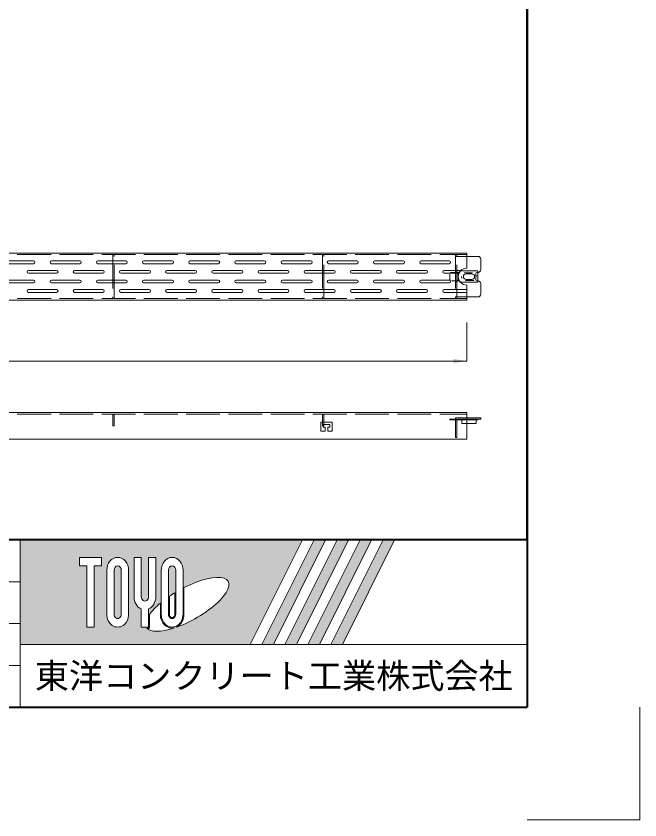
# Model space of a CAD drawing. Units: millimetres at full size; details may follow other scales. Extents: x 1009 to 10088, y 2190 to 8656.
# Drawn here: x 8980 to 10088, y 2190 to 3617 of the extents above; entities that cross this region are included whole.
import ezdxf
from ezdxf.enums import TextEntityAlignment as Align

# ---------------------------------------------------------------- set-up
doc = ezdxf.new("R2010")
doc.units = ezdxf.units.MM
doc.header["$LTSCALE"] = 10
for name, pattern in [('DASHED', [7.5, 6, -1.5]), ('DOTTED', [1.75, 0.25, -1.5]), ('USER2', [57.15, 38.1, -6.35, 6.35, -6.35])]:
    doc.linetypes.add(name, pattern=pattern)
for name, color, linetype, lineweight in [('(0-0)', 4, 'Continuous', 13), ('Defpoints_3', 8, 'Continuous', 0), ('図枠', 7, 'Continuous', 5), ('寸法線', 7, 'Continuous', 9), ('補助線', 8, 'USER2', 9), ('ｸﾞﾚｰﾁﾝｸﾞ', 4, 'Continuous', 5)]:
    doc.layers.add(name, color=color, linetype=linetype, lineweight=lineweight)
doc.styles.add('ＭＳ ゴシック', font='')
doc.styles.get('ＭＳ ゴシック').set_extended_font_data('MS Gothic')

# ---------------------------------------------------------------- blocks, each defined once
blk = doc.blocks.new('filled_arrow')
at = {"color": 0, "linetype": 'Continuous', "lineweight": -2}
blk.add_solid([(7.5, 1.25), (0, 0), (7.5, -1.25)], dxfattribs=at)

msp = doc.modelspace()

# ---------------------------------------------------------------- hatches: boundary and pattern name
at = {"layer": '図枠'}
h = msp.add_hatch(color=256, dxfattribs=at)
h.paths.add_polyline_path([(8987.86, 2687.37), (8987.86, 2501.75), (9396.23, 2501.75), (9489.04, 2687.37)])
edge = h.paths.add_edge_path(flags=16)
edge.add_ellipse((9284.36, 2573.11), major_axis=(72.73, 40.71), ratio=0.3471473, start_angle=-144.31122, end_angle=72.1899, ccw=False)
edge.add_ellipse((9257.43, 2555.53), major_axis=(0, 24.75), ratio=0.8463542, start_angle=-160.70346, end_angle=-90)
edge.add_line((9278.38, 2555.53), (9278.38, 2602.71))
edge = h.paths.add_edge_path(flags=16)
edge.add_ellipse((9257.43, 2633.59), major_axis=(0, 22.85), ratio=0.8463541, start_angle=-90, end_angle=90, ccw=False)
edge.add_line((9276.76, 2633.59), (9276.76, 2555.53))
edge.add_ellipse((9257.43, 2555.53), major_axis=(0, 22.85), ratio=0.8463541, start_angle=90, end_angle=-90, ccw=False)
edge.add_line((9238.09, 2555.53), (9238.09, 2633.59))
edge = h.paths.add_edge_path(flags=16)
edge.add_line((9263.87, 2633.59), (9263.87, 2555.53))
edge.add_ellipse((9257.43, 2555.53), major_axis=(0, 7.62), ratio=0.8463541, start_angle=90, end_angle=-90, ccw=False)
edge.add_line((9250.98, 2555.53), (9250.98, 2633.59))
edge.add_ellipse((9257.43, 2633.59), major_axis=(0, 7.62), ratio=0.8463541, start_angle=-90, end_angle=90, ccw=False)
edge = h.paths.add_edge_path(flags=16)
edge.add_line((9262.26, 2593.69), (9262.26, 2555.53))
edge.add_ellipse((9257.43, 2555.53), major_axis=(0, 5.71), ratio=0.8463542, start_angle=90, end_angle=-90, ccw=False)
edge.add_line((9252.59, 2555.53), (9252.59, 2587.44))
edge.add_ellipse((9284.36, 2573.11), major_axis=(72.73, 40.71), ratio=0.3471473, start_angle=107.79174, end_angle=126.47132, ccw=False)
edge = h.paths.add_edge_path(flags=16)
edge.add_line((9228.43, 2656.44), (9228.43, 2586.47))
edge.add_ellipse((9209.09, 2586.47), major_axis=(0, 22.85), ratio=0.8463541, start_angle=-163.34117, end_angle=-90, ccw=False)
edge.add_line((9215.53, 2564.93), (9215.53, 2532.69))
edge.add_line((9215.53, 2532.69), (9202.64, 2532.69))
edge.add_line((9202.64, 2532.69), (9202.64, 2564.93))
edge.add_ellipse((9209.09, 2586.47), major_axis=(0, 22.85), ratio=0.8463541, start_angle=90, end_angle=163.34117, ccw=False)
edge.add_line((9189.75, 2586.47), (9189.75, 2656.44))
edge.add_line((9189.75, 2656.44), (9202.64, 2656.44))
edge.add_line((9202.64, 2656.44), (9202.64, 2586.47))
edge.add_ellipse((9209.09, 2586.47), major_axis=(0, 7.62), ratio=0.8463541, start_angle=90, end_angle=-90)
edge.add_line((9215.53, 2586.47), (9215.53, 2656.44))
edge.add_line((9215.53, 2656.44), (9228.43, 2656.44))
edge = h.paths.add_edge_path(flags=16)
edge.add_line((9236.48, 2575.23), (9236.48, 2555.53))
edge.add_ellipse((9257.43, 2555.53), major_axis=(0, 24.75), ratio=0.8463542, start_angle=90, end_angle=-171.54427)
edge.add_ellipse((9284.36, 2573.11), major_axis=(72.73, 40.71), ratio=0.3471473, start_angle=-178.64954, end_angle=-148.29244, ccw=False)
edge.add_line((9212.76, 2530.78), (9217.15, 2530.78))
edge.add_line((9217.15, 2530.78), (9217.15, 2554.91))
edge.add_ellipse((9284.36, 2573.11), major_axis=(72.73, 40.71), ratio=0.3471473, start_angle=148.21912, end_angle=165.90812, ccw=False)
edge = h.paths.add_edge_path(flags=16)
edge.add_ellipse((9160.75, 2633.59), major_axis=(0, 22.85), ratio=0.8463541, start_angle=-90, end_angle=90, ccw=False)
edge.add_line((9180.09, 2633.59), (9180.09, 2555.53))
edge.add_ellipse((9160.75, 2555.53), major_axis=(0, 22.85), ratio=0.8463541, start_angle=90, end_angle=-90, ccw=False)
edge.add_line((9141.41, 2555.53), (9141.41, 2633.59))
edge = h.paths.add_edge_path(flags=16)
edge.add_line((9167.19, 2633.59), (9167.19, 2555.53))
edge.add_ellipse((9160.75, 2555.53), major_axis=(0, 7.62), ratio=0.8463541, start_angle=90, end_angle=-90, ccw=False)
edge.add_line((9154.3, 2555.53), (9154.3, 2633.59))
edge.add_ellipse((9160.75, 2633.59), major_axis=(0, 7.62), ratio=0.8463541, start_angle=-90, end_angle=90, ccw=False)
h.paths.add_polyline_path([(9131.75, 2656.44), (9131.75, 2641.2), (9118.85, 2641.2), (9118.85, 2532.69), (9105.96, 2532.69), (9105.96, 2641.2), (9093.07, 2641.2), (9093.07, 2656.44)], flags=16)
for points in [[(9416.65, 2501.75), (9437.07, 2501.75), (9529.88, 2687.37), (9509.46, 2687.37)], [(9570.72, 2687.37), (9550.3, 2687.37), (9457.49, 2501.75), (9477.91, 2501.75)], [(9611.56, 2687.37), (9591.14, 2687.37), (9498.33, 2501.75), (9518.74, 2501.75)], [(9652.39, 2687.37), (9631.98, 2687.37), (9539.16, 2501.75), (9559.58, 2501.75)]]:
    msp.add_hatch(color=256, dxfattribs=at).paths.add_polyline_path(points)

# ---------------------------------------------------------------- linework, layer by layer
at = {"layer": '(0-0)', "color": 7, "lineweight": 5}
for p, q in [((9780.37, 3196.39), (7782.38, 3196.39)), ((9780.37, 3169.89), (9780.37, 3196.39)), ((9780.37, 3190.89), (9800.37, 3190.89)), ((9805.37, 3185.89), (9805.37, 3167.39)), ((9789.37, 3159.89), (9779.37, 3159.89)), ((9796.37, 3160.39), (9796.37, 3149.39)), ((9800.37, 3162.39), (9798.37, 3162.39)), ((9800.37, 3162.39), (9800.37, 3147.39)), ((9779.37, 3149.89), (9789.37, 3149.89)), ((9780.37, 3113.39), (9780.37, 3139.89)), ((9798.37, 3147.39), (9800.37, 3147.39)), ((9805.37, 3142.39), (9805.37, 3123.89)), ((7782.38, 3113.39), (9780.37, 3113.39)), ((9800.37, 3118.89), (9780.37, 3118.89)), ((9780.37, 2913.39), (7782.38, 2913.39)), ((9780.37, 2866.39), (9780.37, 2913.39)), ((9805.37, 2904.39), (9780.37, 2904.39)), ((9805.37, 2901.89), (9780.37, 2901.89)), ((9780.37, 2900.89), (9800.37, 2900.89)), ((9796.87, 2893.89), (9796.87, 2900.89)), ((9800.37, 2900.89), (9800.37, 2901.89)), ((9805.37, 2901.89), (9805.37, 2904.39)), ((9521.37, 2880.39), (9521.37, 2896.39)), ((9521.37, 2896.39), (9531.37, 2896.39)), ((9525.37, 2892.39), (9525.37, 2887.39)), ((9537.37, 2892.39), (9525.37, 2892.39)), ((9525.37, 2887.39), (9528.87, 2887.39)), ((9528.87, 2887.39), (9528.87, 2880.39)), ((9531.37, 2896.39), (9541.37, 2896.39)), ((9533.87, 2880.39), (9533.87, 2887.39)), ((9533.87, 2887.39), (9537.37, 2887.39)), ((9537.37, 2887.39), (9537.37, 2892.39)), ((9541.37, 2896.39), (9541.37, 2880.39)), ((9780.37, 2893.89), (9796.87, 2893.89)), ((9528.87, 2880.39), (9521.37, 2880.39)), ((9541.37, 2880.39), (9533.87, 2880.39)), ((7782.38, 2866.39), (9780.37, 2866.39))]:
    msp.add_line(p, q, dxfattribs=at)
at = {"layer": '(0-0)', "color": 7, "linetype": 'DASHED', "lineweight": 5}
for p, q in [((7782.38, 3193.89), (9780.37, 3193.89)), ((9762.87, 3193.89), (9760.37, 3193.89)), ((9750.37, 3159.39), (9750.37, 3150.39)), ((9768.37, 3162.39), (9753.37, 3162.39)), ((9760.37, 3162.89), (9760.37, 3146.89)), ((9765.37, 3162.89), (9760.37, 3162.89)), ((9765.37, 3146.89), (9765.37, 3162.89)), ((9800.37, 3164.89), (9768.37, 3164.89)), ((9768.37, 3164.89), (9768.37, 3162.39)), ((9790.37, 3161.89), (9778.37, 3161.89)), ((9800.37, 3162.39), (9800.37, 3164.89)), ((9753.37, 3147.39), (9768.37, 3147.39)), ((9760.37, 3146.89), (9765.37, 3146.89)), ((9768.37, 3147.39), (9768.37, 3144.89)), ((9768.37, 3144.89), (9800.37, 3144.89)), ((9778.37, 3147.89), (9790.37, 3147.89)), ((9800.37, 3144.89), (9800.37, 3147.39)), ((7782.38, 3115.89), (9780.37, 3115.89)), ((9760.37, 3115.89), (9762.87, 3115.89)), ((7782.38, 2910.89), (9780.37, 2910.89)), ((9750.37, 2901.89), (9750.37, 2900.89)), ((9780.37, 2901.89), (9750.37, 2901.89)), ((9750.37, 2900.89), (9780.37, 2900.89)), ((9760.37, 2904.39), (9760.37, 2869.39)), ((9780.37, 2904.39), (9760.37, 2904.39)), ((9762.87, 2869.39), (9762.87, 2901.89)), ((9771.87, 2901.89), (9771.87, 2893.89)), ((9771.87, 2893.89), (9780.37, 2893.89)), ((9760.37, 2869.39), (9762.87, 2869.39))]:
    msp.add_line(p, q, dxfattribs=at)
at = {"layer": '(0-0)', "linetype": 'DASHED', "lineweight": 5}
for p, q in [((9152.12, 2910.89), (9152.12, 2889.89)), ((9154.62, 2910.89), (9152.12, 2910.89)), ((9154.62, 2889.89), (9154.62, 2910.89)), ((9524.12, 2910.89), (9524.12, 2889.89)), ((9526.62, 2910.89), (9524.12, 2910.89)), ((9526.62, 2889.89), (9526.62, 2910.89)), ((9152.12, 2889.89), (9154.62, 2889.89)), ((9524.12, 2889.89), (9526.62, 2889.89))]:
    msp.add_line(p, q, dxfattribs=at)
at = {"layer": '(0-0)', "color": 7, "lineweight": 5}
for centre, radius, start, end in [((9800.37, 3185.89), 5, 0, 90), ((9780.37, 3154.89), 15, 90, 270), ((9779.37, 3154.89), 5, 90, 180), ((9779.37, 3154.89), 5, 180, 270), ((9789.37, 3154.89), 5, 0, 90), ((9789.37, 3154.89), 5, 270, 0), ((9798.37, 3160.39), 2, 90, 180), ((9800.37, 3167.39), 5, 270, 0), ((9798.37, 3149.39), 2, 180, 270), ((9800.37, 3142.39), 5, 0, 90), ((9800.37, 3123.89), 5, 270, 0)]:
    msp.add_arc(centre, radius, start, end, dxfattribs=at)
at = {"layer": '(0-0)', "color": 7, "linetype": 'DOTTED', "lineweight": 5}
for centre, radius, start, end in [((9753.37, 3159.39), 3, 90, 180), ((9778.37, 3154.89), 7, 90, 180), ((9778.37, 3154.89), 7, 180, 270), ((9790.37, 3154.89), 7, 0, 90), ((9790.37, 3154.89), 7, 270, 0), ((9753.37, 3150.39), 3, 180, 270)]:
    msp.add_arc(centre, radius, start, end, dxfattribs=at)
at = {"layer": 'Defpoints_3', "color": 7, "lineweight": 13}
for p in [(10087.86, 2390.37), (9887.86, 2190.37)]:
    msp.add_line(p, (10087.86, 2190.37), dxfattribs=at)
at = {"layer": '図枠', "lineweight": 40}
for p in [(9887.86, 7930.37), (6287.86, 2390.37)]:
    msp.add_line(p, (9887.86, 2390.37), dxfattribs=at)
at = {"layer": '図枠', "lineweight": 13}
for p, q in [((9887.86, 2687.37), (6287.86, 2687.37)), ((8987.86, 2390.37), (8987.86, 2687.37)), ((8987.86, 2613.12), (8110.36, 2613.12)), ((8987.86, 2538.87), (6287.86, 2538.87)), ((8987.86, 2464.62), (8110.36, 2464.62))]:
    msp.add_line(p, q, dxfattribs=at)
at = {"layer": '図枠'}
for p, q in [((8987.86, 2687.37), (9489.04, 2687.37)), ((9489.04, 2687.37), (9396.23, 2501.75)), ((9509.46, 2687.37), (9416.65, 2501.75)), ((9529.88, 2687.37), (9437.07, 2501.75)), ((9550.3, 2687.37), (9457.49, 2501.75)), ((9570.72, 2687.37), (9477.91, 2501.75)), ((9591.14, 2687.37), (9498.33, 2501.75)), ((9509.46, 2687.37), (9529.88, 2687.37)), ((9611.56, 2687.37), (9518.74, 2501.75)), ((9631.98, 2687.37), (9539.16, 2501.75)), ((9550.3, 2687.37), (9570.72, 2687.37)), ((9652.39, 2687.37), (9559.58, 2501.75)), ((9591.14, 2687.37), (9611.56, 2687.37)), ((9631.98, 2687.37), (9652.39, 2687.37)), ((9093.07, 2656.44), (9093.07, 2641.2)), ((9093.07, 2656.44), (9131.75, 2656.44)), ((9131.75, 2656.44), (9131.75, 2641.2)), ((9189.75, 2656.44), (9202.64, 2656.44)), ((9189.75, 2586.47), (9189.75, 2656.44)), ((9202.64, 2656.44), (9202.64, 2586.47)), ((9215.53, 2656.44), (9228.43, 2656.44)), ((9215.53, 2586.47), (9215.53, 2656.44)), ((9228.43, 2656.44), (9228.43, 2586.47)), ((9105.96, 2641.2), (9093.07, 2641.2)), ((9105.96, 2641.2), (9105.96, 2532.69)), ((9118.85, 2641.2), (9118.85, 2532.69)), ((9131.75, 2641.2), (9118.85, 2641.2)), ((9141.41, 2633.59), (9141.41, 2555.53)), ((9154.3, 2555.53), (9154.3, 2633.59)), ((9167.19, 2633.59), (9167.19, 2555.53)), ((9180.09, 2555.53), (9180.09, 2633.59)), ((9238.09, 2633.59), (9238.09, 2555.53)), ((9250.98, 2555.53), (9250.98, 2633.59)), ((9263.87, 2633.59), (9263.87, 2555.53)), ((9276.76, 2555.53), (9276.76, 2633.59)), ((9278.38, 2555.53), (9278.38, 2602.71)), ((9252.59, 2555.53), (9252.59, 2587.44)), ((9262.26, 2593.69), (9262.26, 2555.53)), ((9236.48, 2575.23), (9236.48, 2555.53)), ((9202.64, 2564.93), (9202.64, 2532.69)), ((9215.53, 2564.93), (9215.53, 2532.69)), ((9217.15, 2554.91), (9217.15, 2530.78)), ((9118.85, 2532.69), (9105.96, 2532.69)), ((9215.53, 2532.69), (9202.64, 2532.69)), ((9212.76, 2530.78), (9217.15, 2530.78)), ((8987.86, 2501.75), (9396.23, 2501.75)), ((9416.65, 2501.75), (9437.07, 2501.75)), ((9457.49, 2501.75), (9477.91, 2501.75)), ((9498.33, 2501.75), (9518.74, 2501.75)), ((9539.16, 2501.75), (9559.58, 2501.75))]:
    msp.add_line(p, q, dxfattribs=at)
for centre, major_axis, ratio, start_param, end_param in [((9160.75, 2633.59), (0, 22.85), 0.846354, 4.712389, 7.8539816), ((9257.43, 2633.59), (0, 22.85), 0.846354, 4.712389, 7.8539816), ((9160.75, 2633.59), (0, 7.62), 0.846354, 4.712389, 7.8539816), ((9257.43, 2633.59), (0, 7.62), 0.846354, 4.712389, 7.8539816), ((9284.36, 2573.11), (72.73, 40.71), 0.347147, 4.2621853, 7.7429163), ((9209.09, 2586.47), (0, 22.85), 0.846354, 1.5707963, 2.8017557), ((9209.09, 2586.47), (0, 7.62), 0.846354, 1.5707963, 4.712389), ((9209.09, 2586.47), (0, 22.85), 0.846354, 3.4814296, 4.712389), ((9284.36, 2573.11), (72.73, 40.71), 0.347147, 1.6817405, 1.8219833), ((9284.36, 2573.11), (72.73, 40.71), 0.347147, 2.0815197, 2.5155126), ((9160.75, 2555.53), (0, 22.85), 0.846354, 1.5707963, 4.712389), ((9160.75, 2555.53), (0, 7.62), 0.846354, 1.5707963, 4.712389), ((9257.43, 2555.53), (0, 24.75), 0.846354, 1.5707963, 3.3154679), ((9257.43, 2555.53), (0, 22.85), 0.846354, 1.5707963, 4.712389), ((9257.43, 2555.53), (0, 7.62), 0.846354, 1.5707963, 4.712389), ((9257.43, 2555.53), (0, 5.71), 0.846354, 1.5707963, 4.712389), ((9257.43, 2555.53), (0, 24.75), 0.846354, 3.5338438, 4.712389), ((9284.36, 2573.11), (72.73, 40.71), 0.347147, 3.2093975, 4.2004451)]:
    msp.add_ellipse(centre, major_axis=major_axis, ratio=ratio, start_param=start_param, end_param=end_param, dxfattribs=at)
at = {"layer": '寸法線', "lineweight": 13}
for p in [(9780.37, 3073.39), (7782.38, 3004.95)]:
    msp.add_line(p, (9780.37, 3004.95), dxfattribs=at)
at = {"layer": '補助線', "linetype": 'Continuous', "lineweight": 40}
for q in [(9887.86, 7827.37), (6287.86, 2687.37)]:
    msp.add_line((9887.86, 2687.37), q, dxfattribs=at)
at = {"layer": '補助線', "linetype": 'Continuous', "lineweight": 13}
msp.add_line((8987.86, 2501.75), (9887.86, 2501.75), dxfattribs=at)
at = {"layer": 'ｸﾞﾚｰﾁﾝｸﾞ'}
for p, q in [((9011.37, 3182.89), (8961.37, 3182.89)), ((9093.37, 3182.89), (9043.37, 3182.89)), ((9175.37, 3182.89), (9125.37, 3182.89)), ((9257.37, 3182.89), (9207.37, 3182.89)), ((9339.37, 3182.89), (9289.37, 3182.89)), ((9421.37, 3182.89), (9371.37, 3182.89)), ((9503.37, 3182.89), (9453.37, 3182.89)), ((9585.37, 3182.89), (9535.37, 3182.89)), ((9667.37, 3182.89), (9617.37, 3182.89)), ((9749.37, 3182.89), (9699.37, 3182.89)), ((8961.37, 3177.89), (9011.37, 3177.89)), ((9043.37, 3177.89), (9093.37, 3177.89)), ((9125.37, 3177.89), (9175.37, 3177.89)), ((9207.37, 3177.89), (9257.37, 3177.89)), ((9289.37, 3177.89), (9339.37, 3177.89)), ((9371.37, 3177.89), (9421.37, 3177.89)), ((9453.37, 3177.89), (9503.37, 3177.89)), ((9535.37, 3177.89), (9585.37, 3177.89)), ((9617.37, 3177.89), (9667.37, 3177.89)), ((9699.37, 3177.89), (9749.37, 3177.89)), ((9052.37, 3165.89), (9002.37, 3165.89)), ((9002.37, 3160.89), (9052.37, 3160.89)), ((9134.37, 3165.89), (9084.37, 3165.89)), ((9084.37, 3160.89), (9134.37, 3160.89)), ((9216.37, 3165.89), (9166.37, 3165.89)), ((9166.37, 3160.89), (9216.37, 3160.89)), ((9298.37, 3165.89), (9248.37, 3165.89)), ((9248.37, 3160.89), (9298.37, 3160.89)), ((9380.37, 3165.89), (9330.37, 3165.89)), ((9330.37, 3160.89), (9380.37, 3160.89)), ((9462.37, 3165.89), (9412.37, 3165.89)), ((9412.37, 3160.89), (9462.37, 3160.89)), ((9544.37, 3165.89), (9494.37, 3165.89)), ((9494.37, 3160.89), (9544.37, 3160.89)), ((9626.37, 3165.89), (9576.37, 3165.89)), ((9576.37, 3160.89), (9626.37, 3160.89)), ((9708.37, 3165.89), (9658.37, 3165.89)), ((9658.37, 3160.89), (9708.37, 3160.89)), ((9770.17, 3165.89), (9740.37, 3165.89)), ((9740.37, 3160.89), (9766.62, 3160.89)), ((9011.37, 3148.89), (8961.37, 3148.89)), ((8961.37, 3143.89), (9011.37, 3143.89)), ((9093.37, 3148.89), (9043.37, 3148.89)), ((9043.37, 3143.89), (9093.37, 3143.89)), ((9175.37, 3148.89), (9125.37, 3148.89)), ((9125.37, 3143.89), (9175.37, 3143.89)), ((9257.37, 3148.89), (9207.37, 3148.89)), ((9207.37, 3143.89), (9257.37, 3143.89)), ((9339.37, 3148.89), (9289.37, 3148.89)), ((9289.37, 3143.89), (9339.37, 3143.89)), ((9421.37, 3148.89), (9371.37, 3148.89)), ((9371.37, 3143.89), (9421.37, 3143.89)), ((9503.37, 3148.89), (9453.37, 3148.89)), ((9453.37, 3143.89), (9503.37, 3143.89)), ((9585.37, 3148.89), (9535.37, 3148.89)), ((9535.37, 3143.89), (9585.37, 3143.89)), ((9667.37, 3148.89), (9617.37, 3148.89)), ((9617.37, 3143.89), (9667.37, 3143.89)), ((9749.37, 3148.89), (9699.37, 3148.89)), ((9699.37, 3143.89), (9749.37, 3143.89)), ((9052.37, 3131.89), (9002.37, 3131.89)), ((9002.37, 3126.89), (9052.37, 3126.89)), ((9134.37, 3131.89), (9084.37, 3131.89)), ((9084.37, 3126.89), (9134.37, 3126.89)), ((9216.37, 3131.89), (9166.37, 3131.89)), ((9166.37, 3126.89), (9216.37, 3126.89)), ((9298.37, 3131.89), (9248.37, 3131.89)), ((9248.37, 3126.89), (9298.37, 3126.89)), ((9380.37, 3131.89), (9330.37, 3131.89)), ((9330.37, 3126.89), (9380.37, 3126.89)), ((9462.37, 3131.89), (9412.37, 3131.89)), ((9412.37, 3126.89), (9462.37, 3126.89)), ((9544.37, 3131.89), (9494.37, 3131.89)), ((9494.37, 3126.89), (9544.37, 3126.89)), ((9626.37, 3131.89), (9576.37, 3131.89)), ((9576.37, 3126.89), (9626.37, 3126.89)), ((9708.37, 3131.89), (9658.37, 3131.89)), ((9658.37, 3126.89), (9708.37, 3126.89)), ((9780.37, 3131.89), (9740.37, 3131.89)), ((9740.37, 3126.89), (9780.37, 3126.89))]:
    msp.add_line(p, q, dxfattribs=at)
at = {"layer": 'ｸﾞﾚｰﾁﾝｸﾞ', "linetype": 'DASHED'}
for p, q in [((9152.12, 3193.89), (9152.12, 3115.89)), ((9154.62, 3193.89), (9152.12, 3193.89)), ((9154.62, 3115.89), (9154.62, 3193.89)), ((9524.12, 3193.89), (9524.12, 3115.89)), ((9526.62, 3193.89), (9524.12, 3193.89)), ((9526.62, 3115.89), (9526.62, 3193.89)), ((9760.37, 3193.89), (9760.37, 3115.89)), ((9760.37, 3190.89), (9780.37, 3190.89)), ((9762.87, 3115.89), (9762.87, 3193.89)), ((9152.12, 3115.89), (9154.62, 3115.89)), ((9524.12, 3115.89), (9526.62, 3115.89)), ((9780.37, 3118.89), (9760.37, 3118.89))]:
    msp.add_line(p, q, dxfattribs=at)
at = {"layer": 'ｸﾞﾚｰﾁﾝｸﾞ'}
for centre, start, end in [((9011.37, 3180.39), 270, 90), ((9043.37, 3180.39), 90, 270), ((9093.37, 3180.39), 270, 90), ((9125.37, 3180.39), 90, 270), ((9175.37, 3180.39), 270, 90), ((9207.37, 3180.39), 90, 270), ((9257.37, 3180.39), 270, 90), ((9289.37, 3180.39), 90, 270), ((9339.37, 3180.39), 270, 90), ((9371.37, 3180.39), 90, 270), ((9421.37, 3180.39), 270, 90), ((9453.37, 3180.39), 90, 270), ((9503.37, 3180.39), 270, 90), ((9535.37, 3180.39), 90, 270), ((9585.37, 3180.39), 270, 90), ((9617.37, 3180.39), 90, 270), ((9667.37, 3180.39), 270, 90), ((9699.37, 3180.39), 90, 270), ((9749.37, 3180.39), 270, 90), ((9002.37, 3163.39), 90, 270), ((9052.37, 3163.39), 270, 90), ((9084.37, 3163.39), 90, 270), ((9134.37, 3163.39), 270, 90), ((9166.37, 3163.39), 90, 270), ((9216.37, 3163.39), 270, 90), ((9248.37, 3163.39), 90, 270), ((9298.37, 3163.39), 270, 90), ((9330.37, 3163.39), 90, 270), ((9380.37, 3163.39), 270, 90), ((9412.37, 3163.39), 90, 270), ((9462.37, 3163.39), 270, 90), ((9494.37, 3163.39), 90, 270), ((9544.37, 3163.39), 270, 90), ((9576.37, 3163.39), 90, 270), ((9626.37, 3163.39), 270, 90), ((9658.37, 3163.39), 90, 270), ((9708.37, 3163.39), 270, 90), ((9740.37, 3163.39), 90, 270), ((9011.37, 3146.39), 270, 90), ((9043.37, 3146.39), 90, 270), ((9093.37, 3146.39), 270, 90), ((9125.37, 3146.39), 90, 270), ((9175.37, 3146.39), 270, 90), ((9207.37, 3146.39), 90, 270), ((9257.37, 3146.39), 270, 90), ((9289.37, 3146.39), 90, 270), ((9339.37, 3146.39), 270, 90), ((9371.37, 3146.39), 90, 270), ((9421.37, 3146.39), 270, 90), ((9453.37, 3146.39), 90, 270), ((9503.37, 3146.39), 270, 90), ((9535.37, 3146.39), 90, 270), ((9585.37, 3146.39), 270, 90), ((9617.37, 3146.39), 90, 270), ((9667.37, 3146.39), 270, 90), ((9699.37, 3146.39), 90, 270), ((9749.37, 3146.39), 270, 90), ((9002.37, 3129.39), 90, 270), ((9052.37, 3129.39), 270, 90), ((9084.37, 3129.39), 90, 270), ((9134.37, 3129.39), 270, 90), ((9166.37, 3129.39), 90, 270), ((9216.37, 3129.39), 270, 90), ((9248.37, 3129.39), 90, 270), ((9298.37, 3129.39), 270, 90), ((9330.37, 3129.39), 90, 270), ((9380.37, 3129.39), 270, 90), ((9412.37, 3129.39), 90, 270), ((9462.37, 3129.39), 270, 90), ((9494.37, 3129.39), 90, 270), ((9544.37, 3129.39), 270, 90), ((9576.37, 3129.39), 90, 270), ((9626.37, 3129.39), 270, 90), ((9658.37, 3129.39), 90, 270), ((9708.37, 3129.39), 270, 90), ((9740.37, 3129.39), 90, 270)]:
    msp.add_arc(centre, 2.5, start, end, dxfattribs=at)

# ---------------------------------------------------------------- block references
at = {"layer": '寸法線', "lineweight": 13, "xscale": 3.2, "yscale": 3.2, "rotation": 180}
msp.add_blockref('filled_arrow', (9780.37, 3004.95), dxfattribs=at)

# ---------------------------------------------------------------- texts
at = {"layer": '図枠', "style": 'ＭＳ ゴシック'}
msp.add_text('東洋コンクリート工業株式会社', height=44.43, dxfattribs=at).set_placement((9437.86, 2446.06), align=Align.MIDDLE_CENTER)

doc.saveas('drawing.dxf')
